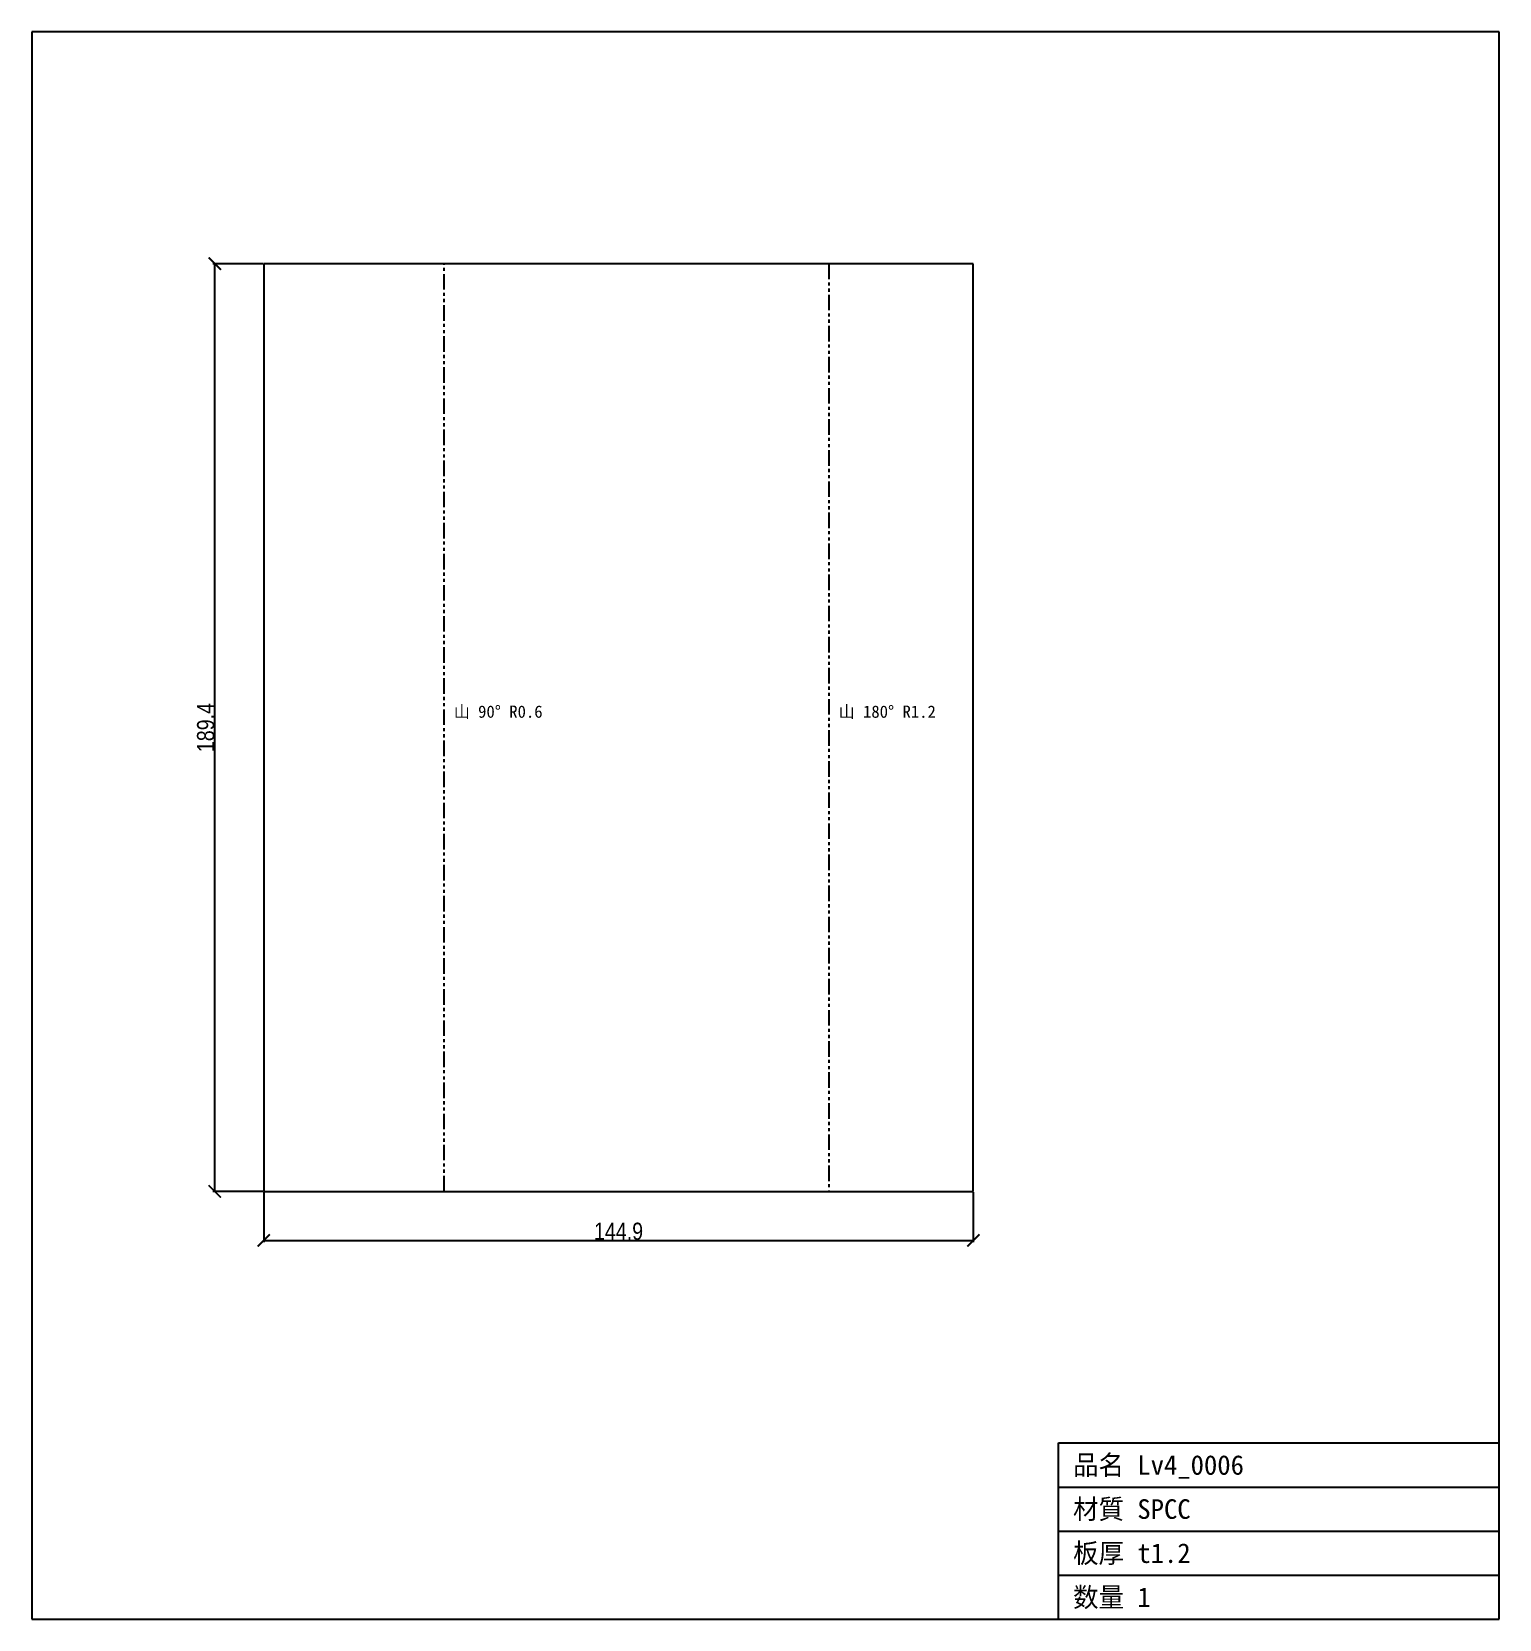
# Model space of a CAD drawing. Header units: millimetres. Extents: x -85 to 214, y -87 to 237.
import ezdxf

# ---------------------------------------------------------------- set-up
doc = ezdxf.new("R2010")
doc.units = ezdxf.units.MM
doc.linetypes.add('PHANTOM', pattern=[6.35, 3.175, -0.635, 0.635, -0.635, 0.635, -0.635])
for name, color, linetype in [('図枠', 7, 'Continuous'), ('外形', 7, 'Continuous'), ('寸法', 7, 'Continuous'), ('文字', 7, 'Continuous'), ('曲げ線', 7, 'Continuous')]:
    doc.layers.add(name, color=color, linetype=linetype)
doc.styles.add('OpenSansCondensed-Light', font='OpenSansCondensed-Light.ttf')
doc.dimstyles.new('EZDXF', dxfattribs={"dimtxt": 0.25, "dimasz": 0.175, "dimexe": 0.375, "dimexo": 0.125, "dimgap": 0.1, "dimtad": 1, "dimlfac": 100, "dimzin": 12, "dimdsep": 46, "dimtxsty": 'OpenSansCondensed-Light', "dimblk": 'ARCHTICK', "dimcen": 2.5, "dimazin": 3, "dimtfac": 0.5, "dimtmove": 2, "dimatfit": 3})

# ---------------------------------------------------------------- blocks, each defined once
blk = doc.blocks.new('_ARCHTICK')
at = {"color": 0, "linetype": 'BYBLOCK', "const_width": 0.15}
blk.add_lwpolyline([(-0.5, -0.5), (0.5, 0.5)], dxfattribs=at)

msp = doc.modelspace()

# ---------------------------------------------------------------- linework, layer by layer
at = {"layer": '図枠'}
for p, q in [((214.47, 236.8), (-85.11, 236.8)), ((-85.11, 236.8), (-85.11, -87.36)), ((214.47, -87.36), (214.47, 236.8)), ((124.47, -87.36), (124.47, -51.36)), ((124.47, -51.36), (214.47, -51.36)), ((124.47, -60.36), (214.47, -60.36)), ((124.47, -69.36), (214.47, -69.36)), ((124.47, -78.36), (214.47, -78.36)), ((-85.11, -87.36), (214.47, -87.36))]:
    msp.add_line(p, q, dxfattribs=at)
at = {"layer": '外形'}
for p, q in [((-37.75, 189.44), (-37.75, 0)), ((107.11, 189.44), (-37.75, 189.44)), ((107.11, 0), (107.11, 189.44)), ((-37.75, 0), (107.11, 0))]:
    msp.add_line(p, q, dxfattribs=at)
at = {"layer": '曲げ線', "color": 4, "linetype": 'PHANTOM'}
for p, q in [((-0.94, 0), (-0.94, 189.44)), ((77.64, 189.44), (77.64, 0))]:
    msp.add_line(p, q, dxfattribs=at)

# ---------------------------------------------------------------- texts
at = {"layer": '文字'}
for s, height, p in [('山 90° R0.6', 2.5, (1.06, 96.72)), ('山 180° R1.2', 2.5, (79.64, 96.72)), ('品名 Lv4_0006', 4, (127.47, -57.86)), ('材質 SPCC', 4, (127.47, -66.86)), ('板厚 t1.2', 4, (127.47, -75.86)), ('数量 1', 4, (127.47, -84.86))]:
    msp.add_text(s, height=height, dxfattribs=at).set_placement(p)

# ---------------------------------------------------------------- dimensions: what is measured, and where the dimension line sits
at = {"layer": '寸法'}
msp.add_linear_dim(base=(-47.75, 0), p1=(-37.75, 0), p2=(-37.75, 189.44), angle=90, dimstyle='EZDXF', override={"dimtxt": 3.5, "dimasz": 2.5, "dimdec": 1, "dimlfac": 1}, dxfattribs=at).render()
msp.add_linear_dim(base=(-37.75, -10), p1=(-37.75, 0), p2=(107.11, 0), dimstyle='EZDXF', override={"dimtxt": 3.5, "dimasz": 2.5, "dimdec": 1, "dimlfac": 1}, dxfattribs=at).render()

doc.saveas('drawing.dxf')
